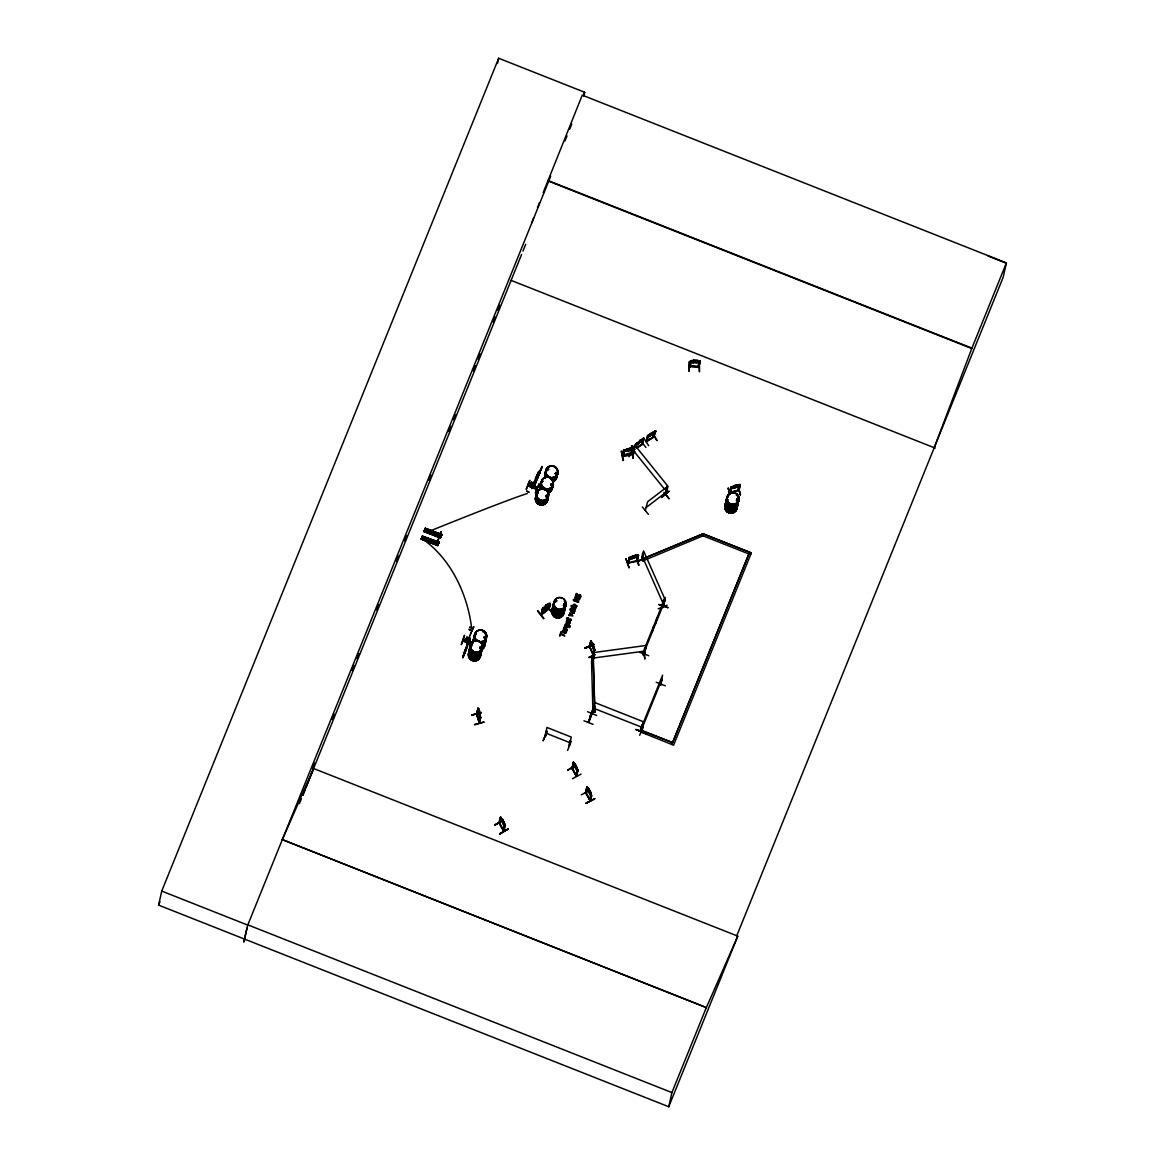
<?xml version="1.0" encoding="UTF-8"?>
<svg xmlns="http://www.w3.org/2000/svg" width="1165" height="1165" viewBox="0 0 1165 1165"><rect width="100%" height="100%" fill="white"/><g stroke="black" fill="none" stroke-linecap="round" stroke-linejoin="round"><path stroke-width="1.5" d="M437.064 543.196L437.414 541.696M440.967 531.706L440.705 532.332M565.87 631.547L565.156 632.697L564.457 631.707M564.18 627.12L564.239 627.717M689.127 371.256L689.36 361.558L689.141 371.14M689.491 366.538L690.335 366.669L691.486 360.728L690.597 360.699L689.272 366.684L698.927 366.946L700.311 361.339L699.262 361.412M690.117 366.713C687.044 364.441 712.558 368.242 690.364 366.189M690.263 362.009L696.641 363.116L700.019 362.213M690.597 360.699L693.976 360.364L690.466 361.121M691.486 360.728L690.597 361.034L689.374 366.669M693.335 362.999L690.263 361.907M696.073 360.538L695.01 360.509C690.699 362.199 699.597 362.766 696.073 360.436M693.976 360.364L692.025 361.849L698.432 362.053L697.253 360.334L693.932 360.233M697.995 366.713L699.306 360.975L700.194 361.004L697.194 360.364M698.884 366.305L698.825 367.048L700.194 361.004M699.466 371.591L699.204 361.878L699.422 371.577M575.248 608.64L574.607 609.994M542.002 613.926L542.919 608.319L540.88 614.508L541.667 613.926M542.322 609.178C555.283 594.747 547.332 612.674 548.482 608.596M641.507 560.015C642.366 561.719 641.07 555.326 643.604 550.958L664.429 598.024C662.739 614.057 660.322 604.591 663.977 601.3L663.074 605.363M642.381 560.409L641.915 559.753M564.792 625.62L564.836 625.197A1.733 1.689 12.6 0 1 565.535 624.12L568.797 624.848M569.831 622.052L569.787 620.989L570.442 621.644M594.747 649.677L592.417 642.803L594.165 648.104L593.218 654.424M641.609 444.331L642.57 444.273L643.648 438.244L641.755 444.025M642.57 444.273L636.92 448.219M568.054 625.489L566.03 624.309L565.535 625.969M562.389 631.357L562.899 632.231L562.986 631.459M544.958 736.353L546.968 727.455L571.272 737.081L569.35 745.906M570.093 740.328L568.913 745.615M532.871 483.475L533.73 483.708L532.769 487.232L533.963 483.635L532.958 483.227L532.143 486.985L532.725 484.349M647.056 441.054L645.993 441.477L654.351 436.744L646.226 441.797L653.478 436.671M647.216 437.05L652.618 434.618L655.706 431.05L653.783 437.021M570.136 626.275L569.67 627.644M575.626 595.111L575.554 595.563A1.646 1.616 12.6 0 0 575.772 596.451M643.269 654.453L644.07 653.58L644.085 654.351M645.614 648.337C645.497 646.255 644.609 656.74 644.289 652.997M642.963 726.072C639.76 731.096 642.57 732.042 641.318 731.169M662.798 607.3L663.235 606.397M641.74 730.673L672.554 742.586L642.163 730.572L641.464 732.304L673.588 745.192L751.338 552.909L703.704 534.065L702.961 535.973L702.247 534.08L645.672 557.54M663.599 606.645C666.773 587.874 662.594 612.907 662.827 606.572M660.628 683.928L660.511 685.253L662.565 675.205L643.415 722.548L641.362 731.664M436.977 544.288L437.093 542.846M439.715 536.657L439.831 534.968M588.427 722.285L593.014 709.703M592.097 714.363L592.053 712.805M592.301 713.956L592.403 712.033M440.865 535.58L441.579 535.143L424.963 528.983L441.418 535.536M437.88 543.05L438.608 543.254M440.719 535.638L440.967 536.628L441.404 535.813M441.317 535.638L441.797 534.575L425.269 528.226L423.929 531.662L440.501 537.939L440.88 536.978L424.045 531.327L440.472 538.012M437.501 543.327L438.666 543.443M438.404 543.735L438.637 543.531M632.872 453.709L633.381 454.379M664.938 493.363L665.346 494.018L664.938 493.188M479.368 722.853L476.412 714.174L478.145 708.203L476.645 714.611M314.652 763.06L312.599 768.114L737.78 936.136L668.754 1106.75L158.6 905.118L161.731 891.079L498.678 58.25L584.67 92.268L583.883 95.763M246.878 928.243L243.762 942.15L244.97 939.15M244.592 939.121L247.796 924.835L671.914 1092.581L668.754 1106.75M704.665 1006.924L282.28 839.586L706.354 1007.594L737.736 936.252L736.731 935.845L1003.196 277.226L1006.4 262.897L582.267 95.151L543.225 192.575M497.499 63.507L498.678 58.25M421.22 539.264L421.613 538.259L438.142 544.608L437.749 545.599L421.308 538.973L437.734 545.642M436.293 544.23L437.37 541.492L439.045 542.133L437.822 545.351L421.308 539.016L422.531 535.856L422.138 536.861M422.997 539.613L424.162 536.643M425.72 531.968L426.885 528.997M425.269 537.109L424.104 540.094A110.486 81.069 81 0 1 471.636 627.935L469.524 627.163L471.738 628.037M426.841 532.449L428.006 529.478M425.793 540.677L426.943 537.764M428.531 533.046L429.681 530.119M427.278 541.259L428.443 538.288M430.016 533.628L431.181 530.643M428.953 541.9L430.118 538.929M431.691 534.269L432.856 531.298M437.225 541.914L437.676 540.735M437.661 541.244L437.225 542.642M438.229 539.337L436.846 544.244M439.03 536.599L440.093 533.847M439.962 534.284L440.501 532.856M440.283 534.109L441.229 531.502M439.045 542.133L422.123 536.905L438.681 543.181L439.059 542.22L422.356 536.322M441.622 535.026L425.196 528.4L441.783 534.502L440.719 537.356L424.118 531.196M464.442 635.464L461.355 644.449M463.35 639.614L472.466 643.211M465.782 639.352L467.049 637.153M464.5 653.245L462.753 657.657L464.34 653.842M463.597 654.919L469.903 638.274M464.063 652.851L469.946 638.289M468.679 639.789C467.66 637.24 466.466 641.93 467.864 642.439C466.32 642.716 469.612 635.158 467.908 640.852M468.301 639.527L468.694 638.537M467.515 645.832L464.136 654.73M468.781 639.003L467.835 642.527L468.592 639.745M469.014 638.988L467.995 638.58L467.602 639.57L468.607 639.964L468.636 638.769M469.976 639.308L469.597 640.896L469.844 638.289L464.019 653.055M469.946 638.303L463.918 655.05M469.932 640.371L469.189 641.027M471.883 715.004L481.378 712.601M481.363 712.543L471.927 714.99M526.303 489.242L529.871 480.271L526.303 489.154M474.475 724.455L483.941 722.111M476.791 713.868L479.325 723.057L476.82 713.97L478.043 708.233L479.208 710.475L478.072 708.335L477.14 714.786M527.876 485.339L537.021 488.907L527.847 485.412M528.298 484.32L537.415 487.917L528.357 484.174M530.585 484.378L531.546 481.859M480.679 717.436L479.339 723.014M533.585 483.475L532.187 486.883M534.531 484.713L534.881 483.125L534.589 485.761L540.88 469.116L534.575 483.519L534.531 485.718L540.88 469.51M537.546 477.694L537.356 478.48L542.162 466.553L540.851 469.612M483.926 722.023L474.592 724.878M540.094 471.053L542.075 466.51M539.147 484.014L535.434 492.766M543.938 618.411L537.982 610.751M548.788 609.091C529.332 622.139 553.404 609.426 550.128 603.543M542.919 608.319L541.667 613.722M503.222 820.131L494.863 824.937M542.118 610.067L545.803 607.3M552.166 612.397L545.861 604.985M544.652 608.975L546.662 606.659M504.43 824.762L501.489 818.573C501.067 814.437 498.737 821.733 499.071 823.116M500.659 817.073L499.494 823.771L503.79 831.155M499.596 823.655L500.324 817.393M501.096 817.772L499.406 823.524M549.123 603.732L547.827 609.266M549.836 603.208L548.584 608.814L541.259 614.523M544.404 610.416C537.764 613.139 550.885 607.708 549.924 604.737L544.9 607.722L543.312 610.198L548.395 606.426M547.113 607.096L550.142 603.383L549.37 604.096M503.557 830.062L504.576 824.092L502.435 818.995M551.817 612.572L545.803 604.941M503.265 830.616L504.809 824.747L503.557 831.227M499.508 822.708L503.994 831.111L505.348 825.475L503.906 821.878M559.855 635.944L560.525 634.255L564.734 636.046C564.865 634.11 559.52 634.226 560.846 631.838L559.884 635.828M564.777 628.022L567.166 630.047L563.554 628.619L563.816 627.906M564.719 627.6L564.151 627.236M566.525 618.295L567.573 618.702L568.039 617.494M564.122 630.352L563.248 630.731M564.85 628.43L567.442 629.333M566.03 624.309L568.01 625.095M564.734 630.6L565.709 631.11L564.544 631.27M569.831 620.29L567.166 619.693L566.554 618.178M569.685 609.907L569.991 609.12M572.19 615.251L569.117 614.872L572.161 615.368L569.729 613.3L572.161 615.368M570.515 608.45L571.782 608.276C573.675 605.334 570.996 609.586 574.01 609.149M571.258 605.465L573.049 606.31L570.981 606.179L576.02 608.174L573.457 605.815M569.277 622.955L568.564 623.129M570.748 610.78L573.981 613.212L570.748 610.78L573.049 613.183L569.7 613.416M571.214 609.644L574.826 611.086L570.966 610.242L574.549 611.785L574.826 611.086M567.836 620.348L568.942 620.668L568.2 620.406M567.166 630.047L563.583 628.503M578.452 599.232C563.394 599.713 586.956 601.591 574.869 597.135L579.689 599.043L579.384 599.859C564.763 598.504 587.757 604.781 574.389 600.281M568.607 626.013L569.437 625.998M574.083 609.732L572.073 608.946L575.088 609.819M576.282 607.46L573.588 606.397M576.602 593.495L577.345 593.917L576.326 593.873M568.913 627.556L569.103 627.323M546.618 731.023L545.482 736.338M545.409 736.659L546.735 730.717M574.374 605.028L576.893 606.004L573.5 605.421M573.879 599.611L573.486 600.601L578.335 602.392M579.646 597.339L578.859 598.009L580.228 597.645M622.445 455.486C647.988 445.889 614.348 465.636 623.726 449.967L624.746 450.185L623.552 455.486M623.333 455.835L624.586 449.777M623.508 460.437L621.309 450.972L622.998 460.539M593.859 644.507L584.917 648.366L593.902 644.463M628.809 456.695L634.852 451.35M634.75 449.472L631.736 445.758M630.979 454.132L632.216 448.132L633.076 447.957L630.979 453.462M631.692 453.491L622.474 455.573L623.479 455.166M631.954 453.942L633.076 447.957M633.279 448.234L633.105 449.239L626.464 451.408M593.495 654.861L589.723 647.405L590.873 640.91L589.344 646.459M632.537 454.044L634.576 444.884L667.094 485.208L665.142 494.31M590.961 640.852L589.694 647.551M632.959 453.724L634.08 448.088L633.178 454.67L632.58 453.84M589.621 646.226L593.16 655.385L594.689 649.56L594.034 648.89L593.087 655.123M633.44 454.466L634.328 450.127M635.333 446.588L636.673 443.268L635.93 447.753M567.588 750.406L571.2 741.421M635.537 446.85L636.949 443.603M631.241 450.462L633.134 458.253M635.726 447.476L636.673 443.268M592.97 665.987L591.441 656.507L592.403 666.176M591.529 661.021L593.436 660.992L591.529 661.021L592.956 712.281L594.849 712.252L593.436 660.992M593.131 654.38L594.339 648.759M567.675 770.24L575.991 765.216L567.661 770.08M592.213 661.531L593.524 655.575L594.441 655.779L593.524 655.575M593.538 654.832L592.767 654.424M591.747 645.541L590.713 641.638L593.043 648.512L594.543 650.565L594.805 649.546M592.388 660.861C591.631 662.579 594.631 659.871 592.432 661.589L594.339 652.487L646.007 645.468M593.101 661.502L594.398 655.444M641.857 444.724L643.852 438.521M642.527 443.588L643.648 438.244M638.274 444.054L643.939 438.448L636.075 444.171M578.291 770.633L573.355 762.245L572.204 767.662M572.146 767.953L573.442 762.201M572.146 768.842L571.84 767.822M573.297 763.162L573.5 762.289M576.471 776.079L572.365 768.813L573.107 762.507M573.923 763.031L572.335 768.958L572.219 767.91M646.459 441.535L648.09 435.361L646.182 441.127M583.956 720.785L593.087 724.353M646.91 440.923L648.09 435.361M646.983 441.389L648.264 435.637M577.301 769.847L574.287 763.687L575.277 764.167L574.563 766.832L578.088 771.536M572.481 778.686L581.044 774.099M587.611 711.699L596.684 715.47M576.282 769.614L576.762 766.978M648.672 445.685L643.386 437.589M575.248 764.109L577.447 769.177C574.753 784.788 577.651 766.235 577.782 770.749L576.573 776.443L577.651 769.817M589.097 721.63C586.374 725.504 594.66 707.373 590.757 716.708M590.655 715.514L588.442 722.154M576.952 776.036L576.02 775.642M589.883 718.281L591.529 713.621L590.131 717.363M589.854 718.368L591.805 712.339M653.332 436.977L654.672 431.312L655.677 431.21M591.572 714.596L593.189 708.087L642.163 727.368M653.565 437.283L654.672 431.312M593.189 708.087L591.937 713.519M654.978 431.632L655.604 431.123M592.271 712.368L591.922 714.626L594.791 702.539L643.415 721.761L641.143 731.139M654.046 436.467L655.414 430.846M592.825 711.349L593.582 712.048L592.81 711.262M593.233 710.417L593.422 709.543M592.956 712.281L594.893 712.077M594.398 707.097L590.859 716.125L593.335 708.509M592.723 711.99L593.538 712.252L594.864 706.267L593.917 706.252L594.864 706.267M630.119 557.613L629.085 557.496L628.095 563.292M628.052 563.51L629.187 557.817L630.032 557.598L628.707 563.321C633.017 560.744 639.629 564.122 637.459 555.224L638.405 555.312L637.459 555.224M629.624 558.676L628.765 563.248M652.604 433.715L657.031 440.487M642.337 506.964L648.483 514.391M625.896 558.821L629.144 567.923L625.954 558.807M581.306 794.85L589.898 790.321M645.293 510.605L647.565 501.809L668.011 486.125L666.016 495.256M636.09 555.982L639.061 565.2M636.279 561.02L637.168 560.758M638.303 554.991L637.211 560.991M586.942 787.788L589.869 794.268L587.145 786.914L588.864 788.734L587.087 786.812L585.471 792.579M637.182 561.617L644.696 558.428L637.226 561.574M638.26 556.288L638.522 555.268L635.522 555.283M587.087 786.812L585.806 792.593L590.422 800.865L585.806 792.302M586.752 787.132L585.835 793.263M586.315 793.394L587.553 787.54M638.551 565.36L635.915 555.996M586.053 803.166L594.645 798.651M642.294 560.438L643.153 554.234L641.988 559.651M642.294 560.729L643.153 554.234M589.665 800.093L591.019 793.846L588.776 788.792M750.639 554.642L703.005 535.798L643.065 560.816L642.352 558.923M589.708 800.37L591.325 794.37M588.878 788.807L587.772 788.982L591.383 795.404L590.131 800.806M661.516 497.193L669.132 491.135L661.807 497.572M665.026 493.975L665.404 493.683M665.419 494.106L666.307 489.766M666.686 489.548L666.001 495.183M667.035 489.271L665.448 495.081M663.904 492.358L669.03 498.62M639.585 652.24L648.745 655.749M644.376 649.007C647.114 642.498 640.459 663.904 644.027 650.026M643.91 654.614L646.065 644.798L665.215 597.47L662.841 607.387M644.74 653.274L645.934 647.536M643.59 651.031L644.827 659.055L644.056 651.075M652.284 631.94L653.536 626.333M658.88 604.548L668.157 607.737L658.851 604.562M658.152 608.844L667.123 605.218M655.575 623.799L656.827 618.193M662.71 604.562L663.628 600.514M636.964 729.829C666.919 742.178 616.693 721.645 644.507 733.018M641.697 725.154C643.808 723.29 638.274 731.387 641.274 730.906M639.687 735.304L643.226 726.407M641.828 724.848L640.502 730.892L640.75 730.193M642.09 731.023L643.284 725.271M656.215 682.253L665.361 685.806M660.963 684.277L660.54 685.151L661.793 678.613L661.793 679.544M660.919 684.481L662.113 678.744M702.961 535.973L702.247 534.08M703.704 534.065L751.338 552.909M730.062 494.368L728.241 488.091L729.931 494.382M671.812 744.493L748.877 553.928L672.496 742.804M731.838 487.218L730.906 487.028L729.654 492.984L730.499 492.402M729.873 493.028L731.008 487.349L731.853 487.116L730.572 492.649M730.397 492.387L731.766 486.795M738.1 490.276L738.96 490.086M730.877 487.378L734.256 485.63L732.392 487.698L736.411 487.101L738.712 485.339L734.212 485.63L740.125 484.509L739.28 484.742L738.013 490.698L739.018 490.494M730.703 492.693L729.567 492.606L738.872 489.882M738.901 490.552L740.125 484.509M737.649 485.63L740.387 494.863L738.188 487.043M934.213 447.724L971.916 348.146L1006.4 262.897M575.262 608.523L574.039 609.033M430.759 532.157L430.875 532.9M429.273 539.613L428.997 540.749M432.113 532.711L432.011 531.983M588.733 722.402L592.432 711.145M472.116 644.784L471.082 644.667L471.81 645.002M474.446 638.842L474.796 638.012M475.32 634.051L475.917 633.585M474.388 638.449L474.432 638.216A6.116 5.971 12.6 0 0 473.238 642.643A6.204 6.058 12.6 0 1 474.344 637.998A6.102 5.956 12.6 0 0 473.31 642.381M485.223 638.522L485.732 637.75M537.254 492.795L537.546 492.955M537.371 493.188L538.317 492.795M542.104 480.839L542.788 481.116A6.102 5.956 12.6 0 0 541.055 488.062M546.516 469.859L547.332 470.412L546.807 469.568M546.574 469.859L547.084 469.539M547.332 496.64L547.259 496.771M547.594 496.057L547.157 497.266M552.195 484.713L550.885 484.727M552.341 484.349L552.108 485.441M555.472 473.835L555.763 472.946M553.608 605.96L553.652 605.829A6.116 5.971 12.6 0 0 555.588 614.508A6.116 5.971 12.6 0 0 564.239 611.567A6.102 5.956 12.6 0 1 556.739 616.635A6.102 5.956 12.6 0 1 552.53 608.625M554.919 601.125L555.093 601.883L555.05 601.082M555.326 601.125L555.559 601.926M727.63 496.61L728.489 496.261M727.834 496.261L728.11 497.193L728.343 496.217M736.295 500.324L737.299 501.154L738.042 500.309M576.194 595.854L576.296 594.951M566.379 632.1L565.986 633.017M438.186 540.05L438.491 539.133L437.734 540.997M467.922 641.027L468.257 640.386L466.801 643.968L468.257 640.051M562.36 631.474L562.578 630.731M566.292 621.659L566.569 620.887M563.947 631.43L564.239 630.411M569.408 626.872L569.219 625.62M580.825 596.422L580.447 597.397M534.24 481.931L533.424 483.81M533.206 484.757L531.75 488.674L533.672 483.46M421.424 538.725L438.113 544.667L421.308 539.016M593.466 709.441L591.893 712.485M590.029 717.058L591.339 713.14M592.14 712.412L593.451 709.019M591.849 714.203L593.131 710.388M591.966 712.82L592.869 710.373M592.228 660.934L593.233 661.05M643.022 654.628L644.332 652.793M465.447 651.424L466.553 648.264L465.752 650.041M539.57 472.815L538.463 475.975L539.264 474.199M462.913 656.943L464.689 652.516M423.944 531.633L424.337 530.643M424.875 529.23L425.254 528.24M468.461 639.294L469.306 637.24M531.764 222.835L533.672 217.797M537.487 207.705L539.41 202.666M465.053 652.24L465.738 650.332L465.199 651.555M539.963 472L539.279 473.907L539.817 472.684M590.786 716.067L592.461 711.509L591.267 714.495M469.16 637.473L469.917 635.493M463.044 656.9L464.602 652.808M534.094 482.179L536.424 476.339M590.713 715.922L591.194 715.106M540.677 470.412L541.783 467.34M439.584 536.599L440.894 531.866M462.767 641.07L471.869 644.696M462.913 640.706L470.558 643.604M536.817 489.373L527.716 485.747L536.817 489.402M576.384 776.312L571.797 768.026M576.486 776.341L572.292 767.822M437.967 539.978L438.564 539.22M462.796 657.541L464.296 654.177L462.753 657.657M664.458 601.81L664.778 600.994M663.162 606.353C663.001 607.577 661.764 605.698 662.404 606.907M663.162 606.499L662.9 607.052M660.162 684.904L660.526 684.146M469.946 635.58L470.718 633.512M503.688 831.271L499.115 822.796M504.052 830.863L503.513 830.266M302.842 795.273L304.851 790.263M306.206 786.914L313.603 768.507L282.221 839.849M158.6 905.118L159.969 901.739M550.725 176.177L247.737 925.097L161.731 891.079M564.981 140.936L567.02 135.897M569.729 129.184L571.767 124.145M583.316 95.617L584.67 92.268M332.36 719.3L334.399 714.247M352.107 670.487L354.145 665.433M356.869 658.706L358.907 653.652M376.615 609.892L378.654 604.839M396.362 561.079L398.415 556.025M404.532 540.88L406.585 535.827M429.055 480.286L431.094 475.233M448.802 431.472L450.84 426.419M453.564 419.691L455.617 414.638M473.31 370.878L475.364 365.825M478.087 359.097L480.126 354.043M493.072 322.064L495.11 317.011M497.834 310.269L499.872 305.23M299.405 803.617L301.429 798.593M302.784 795.258L521.585 254.465M522.954 251.087L525.677 244.359M464.486 635.478L461.355 644.536M466.029 639.439L466.99 636.935M467.995 639.658L468.447 638.435M530.526 484.203L531.793 481.96M532.929 484.363L533.381 483.14M533.643 483.242L532.988 484.13M533.774 483.752L533.555 484.669L532.551 484.218L533.133 483.359M533.046 487.116L533.177 486.242M535.419 492.853L539.046 483.897M569.146 614.756L568.87 615.499L572.874 615.906L570.646 613.402L574.01 613.096M568.535 617.698L568.069 618.906L570.981 619.256M567.486 622.926C570.064 620.697 566.35 620.071 566.889 622.343M567.952 623.1L568.971 620.552M566.598 631.459L566.86 630.76L563.744 629.77M576.893 606.004L574.826 604.358M589.985 715.98L590.072 716.97M593.495 708.218L593.32 708.903M588.864 722.46L591.179 714.757M644.813 650.419L663.963 603.077M642.148 728.154L661.298 680.826M671.914 1092.581L706.412 1007.332M591.019 715.441L591.529 714.553M470.602 633.92L471.49 631.634M535.551 478.626L538.783 471.286L536.759 475.713M463.553 639.119L472.67 642.716M528.488 483.854L537.618 487.436M471.243 632.362L473.835 626.581L471.825 631.008M439.074 542.191L422.429 536.089M467.456 645.687L466.087 648.788L467.558 645.716L467.398 646.429M729.727 492.387L738.96 490.436L740.372 484.888M637.153 560.336L627.731 563.146L628.823 562.651M592.519 710.242L593.64 708.131L592.854 708.888M589.738 717.917L590.917 715.689L589.781 717.815M589.65 719.256L590.582 717.087M571.447 619.605L570.835 620.363M570.282 622.547L568.884 623.872L566.947 623.144M573.617 605.116L573.559 606.514M593.509 654.919L589.606 646.531L590.917 640.75L592.33 642.92M562.549 630.847L563.51 629.683M567.865 626.464L568.083 625.357M631.139 454.102L631.736 453.287M576.267 595.067L577.054 594.034M555.457 473.398L556.462 473.267M552.05 484.232L550.928 483.97L550.652 485.062M484.305 637.459L485.091 637.037M479.718 647.798L480.475 647.274M480.213 647.565L480.373 648.73L481.247 648.322M483.999 642.993L484.742 642.425M555.239 601.315L554.715 601.926M563.598 604.708L563.656 605.523M564.879 605.727L564.646 604.46M727.775 496.363L727.674 496.479A6.116 5.971 12.6 0 0 731.882 505.901A6.116 5.971 12.6 0 0 738.188 497.644M736.571 499.508L737.081 500.848L738.1 500.105M736.935 505.202L736.863 504.096M697.952 366.582L698.985 366.407M653.332 436.919L654.104 436.263M575.874 594.514L576.355 593.757M592.403 660.919L593.131 661.065M593.16 661.429L594.601 703.442M644.143 654.279L643.007 654.104M590.495 800.821L591.674 795.244L590.961 794.646M580.476 597.281L579.66 598.329M478.771 722.125C482.732 722.635 476.383 695.287 480.606 717.553M580.01 595.592L577.84 596.815M576.384 596.029L578.306 595.038M570.093 622.926L568.535 623.77M577.957 595.592L578.67 594.703M573.282 604.504L572.932 605.96M652.225 432.681C646.895 435.958 654.439 434.341 652.167 432.594M545.118 606.368L543.589 608.931L548.686 605.159M547.812 606.251L543.866 610.285L547.652 607.489L546.356 607.882M641.595 439.54L637.342 443.938L642.468 440.21L641.522 439.453M567.894 626.348L565.709 626.042M431.734 533.104L431.705 531.764L430.773 532.74M545.22 606.441L542.22 608.844M544.929 607.708L542.249 610.562M546.968 608.538L549.793 605.713M556.375 474.068L556.535 473.194M537.953 493.057L538.07 492.751A6.204 6.058 12.6 0 0 536.919 493.887A6.102 5.956 12.6 0 1 538.114 492.737L538.055 492.824M546.385 495.839L546.545 496.989M547.332 496.741L546.56 496.945M476.194 634.532L475.437 634.43M471.315 644.187L471.184 644.274A6.116 5.971 12.6 0 0 475.335 653.813A6.116 5.971 12.6 0 0 481.626 645.556A6.204 6.058 12.6 0 1 479.004 653.157A6.204 6.058 12.6 0 1 470.878 651.089A6.204 6.058 12.6 0 1 472.189 643.022A6.204 6.058 12.6 0 0 470.893 651.002A6.204 6.058 12.6 0 0 479.019 653.07A6.204 6.058 12.6 0 0 481.742 645.366M485.397 637.998L484.465 638.114M485.557 638.158L483.985 637.765M532.958 483.504L532.769 484.261M638.973 441.462L636.221 444.2C635.114 446.909 641.566 441.812 635.872 445.059M640.998 442.205L643.721 439.467M647.463 436.249L650.405 433.569L655.764 431.137M655.575 432.04L652.618 434.618M545.468 608.538L544.113 609.047L547.856 606.208M654.162 432.71L650.449 435.448L648.759 436.045L650.463 433.657L647.332 435.812M566.729 620.756L567.544 620.246M543.225 608.654L541.288 614.698M579.282 597.747L580.214 595.781M543.545 618.775L537.618 611.086M628.124 448.743C623.785 450.972 632.435 450.185 629.144 448.409M631.779 445.642L634.721 449.588M565.622 632.362L564.515 632.187M668.987 498.751L665.099 493.552M666.045 487.727L666.598 488.412M646.298 507.43L666.744 491.732M544.521 609.033L549.924 604.417M636.134 444.258L643.997 438.535L641.551 439.598M640.08 439.744L645.934 447.476M636.745 447.797L642.25 443.836M636.716 447.943L642.425 443.778M577.869 596.698L575.976 596.567M570.792 619.547L569.816 619.46M656.987 440.603L653.012 433.569M556.244 474.14L555.37 473.631M550.71 485.019L552.079 485.368M546.531 495.751L545.919 496.785L547.142 497.193M736.79 499.785L737.62 499.887M479.922 648.657L481.16 648.803M480.169 653.216L479.296 653.332M564.676 605.815L563.321 605.48M535.012 483.883L534.983 482.863M573.151 763.133L574.593 766.847M576.209 766.191L576.646 767.793M578.044 771.434L577.782 770.749M573.529 763.264L573.398 762.347M592.781 711.553L593.611 711.873M500.513 818.048L503.426 824.529M502.858 820.16L503.702 823.087L503.367 821.092M501.795 820.888L494.877 825.097M494.834 825.009L503.397 820.451M504.94 825.665L504.809 824.747M499.858 834.009L508.202 828.898L499.843 833.965M587.189 787.904L587.058 786.987M589.286 789.914L590.145 792.826L589.81 790.831M591.383 795.404L590.437 791.574L591.543 796.248L589.752 794.253L591.5 796.146M594.674 798.709L586.039 803.282L594.689 798.87M740.037 485.688L733.644 488.397L740.139 485.674M632.391 556.113L630.571 558.181L634.59 557.584L636.891 555.836L635.58 555.239L629.085 557.496M638.318 556.171L631.823 558.88L628.882 558.836M578.641 594.82L580.388 595.038M623.697 450.418L630.294 448.03M623.726 449.967L633.294 448.336M642.993 558.734L637.211 561.705M663.977 601.3L663.307 600.645M702.204 534.254L642.308 559.098L643.065 560.816M592.737 644.012L593.422 647.026L593.276 644.944M584.917 648.366L593.902 644.638M584.728 647.9L593.713 644.172M594.849 654.614L589.039 657.657M588.893 657.293L594.849 654.745M427.22 532.128C454.889 520.901 508.508 499.508 527.308 493.494M643.153 654.177L643.939 654.162M739.469 485.135L740.212 484.829M647.274 437.137L649.822 436.336M565.637 633.163L564.355 632.959M431.734 533.075L430.875 532.856M428.4 539.439L429.259 539.657M728.241 488.208L729.538 494.499M740.387 494.863L738.581 487.028M632.42 556.2L635.609 555.341M555.632 472.757L556.579 472.874M556.36 474.388L555.137 473.704M551.147 483.854L552.385 484.349M546.4 495.562L547.652 496.057M736.775 499.377L737.896 499.668M577.461 596.931L576.194 596.757M563.889 604.635L564.777 605.057L564.064 605.669M484.465 636.818L485.412 636.935M570.865 620.246L569.86 620.173M479.354 711.655L479.121 713.126M479.354 716.242L480.519 718.426L479.354 716.169M478.946 723.115L480.009 716.679L480.708 717.538M623.799 450.287L624.571 450.229M633.192 458.34L631.707 450.462M469.568 629.522C473.587 631.124 466.116 627.833 470.063 630.017M593.072 658.094L644.755 651.089M579.034 594.631L580.141 594.849M548.832 604.489L547.754 604.417M548.555 605.771L544.943 607.708L545.963 605.858M428.778 539.38L427.977 540.196M480.461 647.23L481.495 648.497A6.116 5.971 12.6 0 0 485.033 642.294M573.908 604.315L574.796 604.475M733.673 488.251L730.703 488.368M730.673 488.266L733.702 488.353M635.551 555.37L638.551 555.37M567.34 627.338L566.205 627.12M654.308 432.04L653.157 431.865M633.192 448.379L630.25 448.175L631.459 449.384L625.212 450.724L627.061 448.729M623.493 451.306L629.668 450.797M546.88 605.305L549.924 604.737M640.648 440.341C643.036 440.705 636.221 444.71 639.731 440.88M424.963 528.983L441.506 535.317M424.264 530.803L440.807 537.138M422.225 536.614L438.812 542.846M640.735 730.251L641.449 730.572M547.783 180.4L971.916 348.146M547.696 180.823L971.814 348.553M511.085 280.372L935.218 448.117M539.293 473.354L537.4 478.378M574.607 597.834L578.423 599.349M545.701 733.076L570.02 742.688M987.905 255.892L1006.312 263.305M566.175 627.236L564.879 625.823M566.408 626.624L565.564 625.853M569.234 624.921L570.107 626.391M576.631 596.334L576.194 595.359M592.432 642.876L591.602 642.323L594.019 648.774M565.768 627.032L564.996 626.115M576.559 768.186L574.986 765.434M479.208 710.475L478.597 709.849L480.111 716.591M503.309 824.514L505.202 826.451L503.994 821.835M580.418 594.922L580.84 596.174M633.323 450.506L664.72 489.431M631.401 445.991L634.299 449.894M590.029 800.777L585.514 792.681M593.029 648.439L594.645 650.521M566.656 622.998L566.336 622.241M500.615 817.233L501.052 818.005M479.412 714.13L479.762 714.771L479.747 712.645M564.078 632.857L563.889 632.085M508.246 829.116L499.668 833.645M642.337 556.564L663.176 603.63M590.553 641.041L590.903 641.842M481.32 712.572L471.898 715.106M573.049 606.31L572.918 605.523M736.28 485.193C739.498 486.708 731.038 488.15 735.246 485.47M566.234 631.197L566.35 632.216M638.231 556.186L631.852 558.734M634.459 555.676C637.677 557.205 629.216 558.632 633.425 555.953M480.461 716.621L480.577 717.436M477.737 708.437L477.97 709.281M478.495 713.096L479.456 716.213M477.941 709.092L478.509 713.126M594.747 708.728L594.849 712.252M737.838 499.203A6.116 5.971 12.6 0 1 731.533 507.459A6.116 5.971 12.6 0 1 727.324 497.921M737.94 499.071A6.204 6.058 12.6 0 1 731.547 507.445A6.204 6.058 12.6 0 1 727.266 497.775M737.984 502.057A6.131 5.985 12.6 0 0 736.717 499.203A6.087 5.942 12.6 0 1 736.134 507.183A6.087 5.942 12.6 0 1 727.907 507.241A6.087 5.942 12.6 0 1 727.047 499.246A6.131 5.985 12.6 0 0 729.683 508.421A6.087 5.942 12.6 0 0 737.955 503.702A6.131 5.985 12.6 0 1 729.683 508.421A6.087 5.942 12.6 0 1 727.018 499.377M736.746 499.086A6.131 5.985 12.6 0 1 736.163 507.154A6.131 5.985 12.6 0 1 727.892 507.212A6.131 5.985 12.6 0 1 727.033 499.159M738.275 497.528A6.204 6.058 12.6 0 1 735.552 505.231A6.204 6.058 12.6 0 1 727.426 503.178A6.204 6.058 12.6 0 1 728.737 495.096M736.28 495.052A6.204 6.058 12.6 0 1 737.445 496.159M727.382 497.659A6.116 5.971 12.6 0 0 731.591 507.197A6.116 5.971 12.6 0 0 737.896 498.94A6.204 6.058 12.6 0 1 731.562 507.357A6.204 6.058 12.6 0 1 727.295 497.703M738.246 497.382A6.116 5.971 12.6 0 1 735.552 504.998A6.116 5.971 12.6 0 1 727.543 502.96A6.116 5.971 12.6 0 1 728.824 494.994M736.848 503.615A6.116 5.971 12.6 0 1 730.557 511.872A6.116 5.971 12.6 0 1 726.334 502.333M736.964 503.411A6.204 6.058 12.6 0 1 730.586 511.785A6.204 6.058 12.6 0 1 726.305 502.115A6.116 5.971 12.6 0 0 730.615 511.61A6.116 5.971 12.6 0 0 736.906 503.353M737.736 503.469A6.204 6.058 12.6 0 1 729.334 509.906A6.204 6.058 12.6 0 1 727.761 499.523A6.116 5.971 12.6 0 0 729.407 509.658A6.116 5.971 12.6 0 0 737.693 503.309M737.634 503.571A6.116 5.971 12.6 0 1 729.348 509.921A6.116 5.971 12.6 0 1 727.79 499.668M564.792 604.14A6.102 5.956 12.6 0 1 561.632 611.945A6.102 5.956 12.6 0 1 553.608 608.771A6.204 6.058 12.6 0 1 556.768 600.703A6.116 5.971 12.6 0 0 553.652 608.523A6.116 5.971 12.6 0 0 561.69 611.698A6.116 5.971 12.6 0 0 564.865 603.863M556.768 600.965A6.102 5.956 12.6 0 0 553.608 608.771A6.204 6.058 12.6 0 0 561.705 611.858A6.204 6.058 12.6 0 0 564.923 603.921M563.671 604.111A6.087 5.942 12.6 0 1 563.088 612.12A6.087 5.942 12.6 0 1 554.875 612.178A6.131 5.985 12.6 0 1 554.001 604.082A6.087 5.942 12.6 0 0 554.875 612.178A6.131 5.985 12.6 0 0 563.132 612.076A6.131 5.985 12.6 0 0 563.714 604.023A6.087 5.942 12.6 0 1 563.117 612.018A6.087 5.942 12.6 0 1 554.889 612.076A6.087 5.942 12.6 0 1 554.03 604.082M565.637 603.819A6.102 5.956 12.6 0 1 557.365 610.169A6.102 5.956 12.6 0 1 555.807 599.946A6.204 6.058 12.6 0 0 557.292 610.431A6.116 5.971 12.6 0 0 565.593 604.082M555.734 600.193A6.116 5.971 12.6 0 0 557.307 610.445A6.204 6.058 12.6 0 0 565.695 603.98A6.204 6.058 12.6 0 1 557.307 610.344A6.204 6.058 12.6 0 1 555.72 599.96M564.428 601.009A6.204 6.058 12.6 0 1 565.258 602.378A6.102 5.956 12.6 0 0 564.37 600.98M553.302 607.271A6.102 5.956 12.6 0 1 554.409 606.164M564.399 611.45A6.204 6.058 12.6 0 1 556.754 616.562A6.204 6.058 12.6 0 1 552.487 608.421M553.273 607.038A6.204 6.058 12.6 0 1 554.394 605.917M564.253 606.878A6.204 6.058 12.6 0 1 557.875 615.237A6.204 6.058 12.6 0 1 553.593 605.567M564.603 608.494A6.116 5.971 12.6 0 1 564.632 610.052M564.282 606.79A6.204 6.058 12.6 0 1 557.889 615.164A6.204 6.058 12.6 0 1 553.608 605.494M564.646 608.247A6.102 5.956 12.6 0 1 557.132 614.829A6.102 5.956 12.6 0 1 553.71 605.465M557.598 472.349A6.204 6.058 12.6 0 1 550.768 479.194A6.116 5.971 12.6 0 0 557.525 472.276M546.618 476.907A6.204 6.058 12.6 0 1 547.608 468.403M546.705 476.762A6.116 5.971 12.6 0 1 547.681 468.374M557.467 472.539A6.102 5.956 12.6 0 1 552.327 479.266M546.662 477.009A6.102 5.956 12.6 0 1 547.637 468.65M556.695 472.582A6.116 5.971 12.6 0 1 553.521 480.402M545.482 477.228A6.116 5.971 12.6 0 1 548.642 469.393M556.797 472.378A6.204 6.058 12.6 0 1 552.035 480.737M545.438 477.082A6.204 6.058 12.6 0 1 548.657 469.146A6.102 5.956 12.6 0 0 546.239 471.039M556.739 472.32A6.102 5.956 12.6 0 1 552.05 480.548M545.555 476.966A6.102 5.956 12.6 0 1 545.468 472.393M545.249 478.422A6.087 5.927 12.6 0 1 545.934 472.524A6.131 5.985 12.6 0 0 545.191 478.48M546.283 490.29A6.204 6.058 12.6 0 0 552.661 481.917A6.116 5.971 12.6 0 1 546.312 490.115M544.71 489.897A6.204 6.058 12.6 0 1 542.002 480.621A6.116 5.971 12.6 0 0 544.754 489.722M552.967 483.635A6.102 5.956 12.6 0 1 546.254 490.363M543.312 489.198A6.102 5.956 12.6 0 1 542.045 480.854M552.661 486.737A6.116 5.971 12.6 0 1 547.492 491.921A6.204 6.058 12.6 0 0 552.793 486.577M540.997 488.324A6.116 5.971 12.6 0 1 540.909 483.752M541.681 482.397A6.116 5.971 12.6 0 1 542.788 481.276L542.846 481.101A6.204 6.058 12.6 0 0 540.953 488.179M552.72 486.475A6.102 5.956 12.6 0 1 547.55 491.645M540.749 489.518A6.087 5.927 12.6 0 1 541.448 483.621A6.131 5.985 12.6 0 0 540.691 489.577M536.177 495.46A6.116 5.971 12.6 0 0 541.958 503.688A6.204 6.058 12.6 0 0 547.565 495.256A6.116 5.971 12.6 0 1 541.958 503.688A6.204 6.058 12.6 0 1 536.118 495.343A6.204 6.058 12.6 0 0 542.002 503.6A6.204 6.058 12.6 0 0 547.579 495.183A6.102 5.956 12.6 0 1 542.016 503.411A6.102 5.956 12.6 0 1 536.235 495.198M536.657 495.402A6.116 5.971 12.6 0 0 537.516 503.44A6.116 5.971 12.6 0 0 545.773 503.382A6.131 5.985 12.6 0 0 546.37 495.271A6.131 5.985 12.6 0 1 545.788 503.338A6.131 5.985 12.6 0 1 537.516 503.397A6.131 5.985 12.6 0 1 536.657 495.343A6.087 5.927 12.6 0 0 537.56 503.324A6.131 5.985 12.6 0 0 545.788 503.338A6.116 5.971 12.6 0 0 546.356 495.329A6.087 5.927 12.6 0 1 545.773 503.265A6.087 5.927 12.6 0 1 537.56 503.324A6.131 5.985 12.6 0 1 536.657 495.343M547.899 493.712A6.204 6.058 12.6 0 1 541.521 502.086A6.204 6.058 12.6 0 1 537.24 492.416M548.234 495.343A6.102 5.956 12.6 0 1 540.735 501.926A6.102 5.956 12.6 0 1 537.298 492.562M548.307 495.081A6.116 5.971 12.6 0 1 540.778 501.678A6.116 5.971 12.6 0 1 537.342 492.3M481.174 643.328A6.116 5.971 12.6 0 0 486.315 636.585A6.204 6.058 12.6 0 1 481.203 643.313M474.577 635.158A6.116 5.971 12.6 0 0 475.48 641.085A6.204 6.058 12.6 0 1 476.427 632.537M486.358 636.323A6.102 5.956 12.6 0 1 481.232 643.051M475.553 640.808A6.102 5.956 12.6 0 1 475.422 633.556M482.558 631.619A6.102 5.956 12.6 0 1 483.956 632.391M485.091 633.483A6.102 5.956 12.6 0 1 485.922 634.823M485.514 636.643A6.102 5.956 12.6 0 1 482.354 644.449A6.204 6.058 12.6 0 0 485.63 636.512M474.33 641.274A6.102 5.956 12.6 0 1 475.014 635.362M485.135 633.6A6.204 6.058 12.6 0 1 485.965 634.969M485.179 638.085A6.087 5.942 12.6 0 1 482.019 645.876A6.131 5.985 12.6 0 0 484.407 636.643A6.087 5.942 12.6 0 1 482.062 645.73M474.708 636.643A6.131 5.985 12.6 0 0 473.572 641.07A6.131 5.985 12.6 0 1 474.694 636.702A6.087 5.942 12.6 0 0 473.616 641.07A6.131 5.985 12.6 0 0 472.946 642.41A6.116 5.971 12.6 0 1 473.31 640.866A6.204 6.058 12.6 0 0 472.815 642.454M474.257 641.231A6.204 6.058 12.6 0 1 474.956 635.216M482.426 644.376A6.204 6.058 12.6 0 0 485.645 636.425A6.116 5.971 12.6 0 1 482.412 644.201M474.272 641.143A6.204 6.058 12.6 0 1 474.985 635.129M474.373 641.027A6.116 5.971 12.6 0 1 475.072 635.085M484.422 636.571A6.131 5.985 12.6 0 1 482.077 645.774M484.96 642.556A6.102 5.956 12.6 0 1 481.363 648.861M472.874 642.629A6.102 5.956 12.6 0 1 473.267 641.129M472.975 642.425A6.087 5.942 12.6 0 1 473.747 641.085M481.422 648.861A6.204 6.058 12.6 0 0 485.077 642.454A6.204 6.058 12.6 0 1 481.436 648.788M472.801 642.527A6.204 6.058 12.6 0 1 473.194 640.998M485.324 640.998A6.116 5.971 12.6 0 1 481.713 647.332M485.004 639.294A6.204 6.058 12.6 0 1 481.786 647.23M485.368 640.75A6.102 5.956 12.6 0 1 481.771 647.056M473.572 641.216A6.087 5.942 12.6 0 1 474.708 636.804M481.276 647.114A6.102 5.956 12.6 0 1 474.985 655.356A6.102 5.956 12.6 0 1 470.776 645.832M480.155 647.085A6.087 5.942 12.6 0 1 476.296 656.638A6.087 5.942 12.6 0 1 469.728 648.497M470.5 647.158A6.087 5.942 12.6 0 1 471.607 646.051A6.131 5.985 12.6 0 0 470.616 654.351A6.131 5.985 12.6 0 0 479.208 655.4A6.131 5.985 12.6 0 0 480.198 646.997M481.349 646.852A6.116 5.971 12.6 0 1 475.043 655.109A6.116 5.971 12.6 0 1 470.82 645.57M481.684 645.308A6.102 5.956 12.6 0 1 478.99 652.895A6.102 5.956 12.6 0 1 470.995 650.871A6.102 5.956 12.6 0 1 472.291 642.92M480.723 653.026A6.102 5.956 12.6 0 1 473.223 659.623A6.102 5.956 12.6 0 1 469.786 650.245M480.402 651.395A6.204 6.058 12.6 0 1 474.009 659.769A6.204 6.058 12.6 0 1 469.728 650.099A6.116 5.971 12.6 0 0 474.068 659.521A6.116 5.971 12.6 0 0 480.359 651.264A6.204 6.058 12.6 0 1 474.038 659.696A6.204 6.058 12.6 0 1 469.757 650.026M480.446 654.235A6.087 5.942 12.6 0 1 473.733 660.963A6.087 5.942 12.6 0 1 468.767 652.822A6.131 5.985 12.6 0 0 473.718 661.036A6.131 5.985 12.6 0 0 480.475 654.279M481.378 650.055A6.087 5.942 12.6 0 1 473.136 656.39A6.087 5.942 12.6 0 1 471.577 646.182M481.203 651.293A6.204 6.058 12.6 0 1 473.587 657.992A6.204 6.058 12.6 0 1 470.092 648.483A6.102 5.956 12.6 0 0 473.631 657.817A6.102 5.956 12.6 0 0 481.13 651.22M480.65 649.983A6.116 5.971 12.6 0 1 476.733 658.065A6.116 5.971 12.6 0 1 469 653.128M468.971 651.555A6.116 5.971 12.6 0 1 470.136 648.701M543.21 740.634L546.764 731.751L543.181 740.751M526.667 491.149L528.895 492.111L526.667 491.149M728.169 502.071A6.087 5.942 12.6 0 0 738.581 500.659A6.087 5.942 12.6 0 0 732.028 492.518A6.131 5.985 12.6 0 0 728.125 502.144A6.087 5.942 12.6 0 0 738.552 500.79A6.087 5.942 12.6 0 0 731.999 492.649A6.087 5.942 12.6 0 0 728.169 502.071M731.999 492.649A6.087 5.942 12.6 0 0 728.14 502.202A6.131 5.985 12.6 0 0 738.61 500.717A6.131 5.985 12.6 0 0 732.013 492.533M729.479 512.993A6.087 5.942 12.6 0 0 736.979 506.411A6.087 5.942 12.6 0 1 729.508 512.906A6.087 5.942 12.6 0 1 726.086 503.557A6.131 5.985 12.6 0 0 729.479 512.979A6.131 5.985 12.6 0 0 737.008 506.411A6.131 5.985 12.6 0 1 729.479 512.979A6.131 5.985 12.6 0 1 726.028 503.615A6.087 5.942 12.6 0 0 729.479 512.993M555.093 607.14A6.087 5.942 12.6 0 0 565.52 605.727A6.087 5.942 12.6 0 0 558.967 597.587A6.087 5.942 12.6 0 0 555.093 607.14A6.131 5.985 12.6 0 0 565.578 605.654A6.131 5.985 12.6 0 0 558.967 597.47A6.131 5.985 12.6 0 0 555.093 607.082M556.448 617.916A6.087 5.942 12.6 0 0 563.933 611.348A6.131 5.985 12.6 0 1 556.448 617.901A6.087 5.942 12.6 0 1 553.025 608.567A6.131 5.985 12.6 0 0 556.448 617.901M546.997 475.466A6.116 5.971 12.6 0 0 557.467 474.053A6.116 5.971 12.6 0 0 550.87 465.884A6.131 5.985 12.6 0 0 546.982 475.48A6.131 5.985 12.6 0 0 557.467 474.097A6.131 5.985 12.6 0 0 550.856 465.913A6.131 5.985 12.6 0 0 546.982 475.524A6.131 5.985 12.6 0 0 557.467 474.053A6.131 5.985 12.6 0 0 550.87 465.869A6.116 5.971 12.6 0 0 546.997 475.466M546.997 475.568A6.087 5.927 12.6 0 0 557.394 474.155A6.087 5.927 12.6 0 0 550.856 466.044A6.087 5.927 12.6 0 0 546.997 475.568M542.482 486.621A6.131 5.985 12.6 0 0 552.982 485.193A6.131 5.985 12.6 0 0 546.37 477.009A6.131 5.985 12.6 0 0 542.482 486.621M553.229 481.582A6.087 5.927 12.6 0 0 555.559 472.466A6.131 5.985 12.6 0 1 553.244 481.655M542.511 486.664A6.087 5.927 12.6 0 0 552.909 485.252A6.087 5.927 12.6 0 0 546.356 477.14A6.087 5.927 12.6 0 0 542.511 486.664M548.744 492.678A6.087 5.927 12.6 0 0 552.327 486.387A6.131 5.985 12.6 0 1 548.759 492.766M537.764 498.271A6.116 5.971 12.6 0 0 548.234 496.858A6.116 5.971 12.6 0 0 541.652 488.688A6.116 5.971 12.6 0 0 537.764 498.271M537.764 498.387A6.087 5.927 12.6 0 0 548.176 496.96A6.087 5.927 12.6 0 0 541.623 488.849A6.087 5.927 12.6 0 0 537.764 498.387A6.131 5.985 12.6 0 0 548.234 496.902A6.131 5.985 12.6 0 0 541.638 488.718A6.131 5.985 12.6 0 0 537.749 498.329M475.859 639.512A6.087 5.942 12.6 0 0 486.271 638.085A6.087 5.942 12.6 0 0 479.718 629.959A6.131 5.985 12.6 0 0 475.83 639.527A6.131 5.985 12.6 0 0 486.315 638.114A6.131 5.985 12.6 0 0 479.703 629.93A6.087 5.942 12.6 0 0 475.859 639.512M475.815 639.643A6.087 5.942 12.6 0 0 486.242 638.231A6.087 5.942 12.6 0 0 479.689 630.09A6.087 5.942 12.6 0 0 475.815 639.643M481.072 650.143A6.087 5.942 12.6 0 0 484.232 642.352A6.131 5.985 12.6 0 1 481.087 650.187M475.116 638.42A6.204 6.058 12.6 0 0 473.995 639.541A6.116 5.971 12.6 0 1 475.189 638.391M475 655.356A6.204 6.058 12.6 0 0 481.378 646.983A6.204 6.058 12.6 0 1 475.014 655.283A6.204 6.058 12.6 0 1 470.733 645.614A6.204 6.058 12.6 0 0 475 655.356M471.607 649.983A6.087 5.942 12.6 0 0 482.033 648.57A6.087 5.942 12.6 0 0 475.48 640.43A6.131 5.985 12.6 0 0 471.577 650.055A6.087 5.942 12.6 0 0 482.004 648.701A6.087 5.942 12.6 0 0 475.451 640.575A6.087 5.942 12.6 0 0 471.577 650.114A6.131 5.985 12.6 0 0 482.062 648.643A6.131 5.985 12.6 0 0 475.466 640.459A6.087 5.942 12.6 0 0 471.607 649.983M470.631 650.361A6.087 5.942 12.6 0 0 469.539 651.468A6.131 5.985 12.6 0 1 470.602 650.376"/></g></svg>
